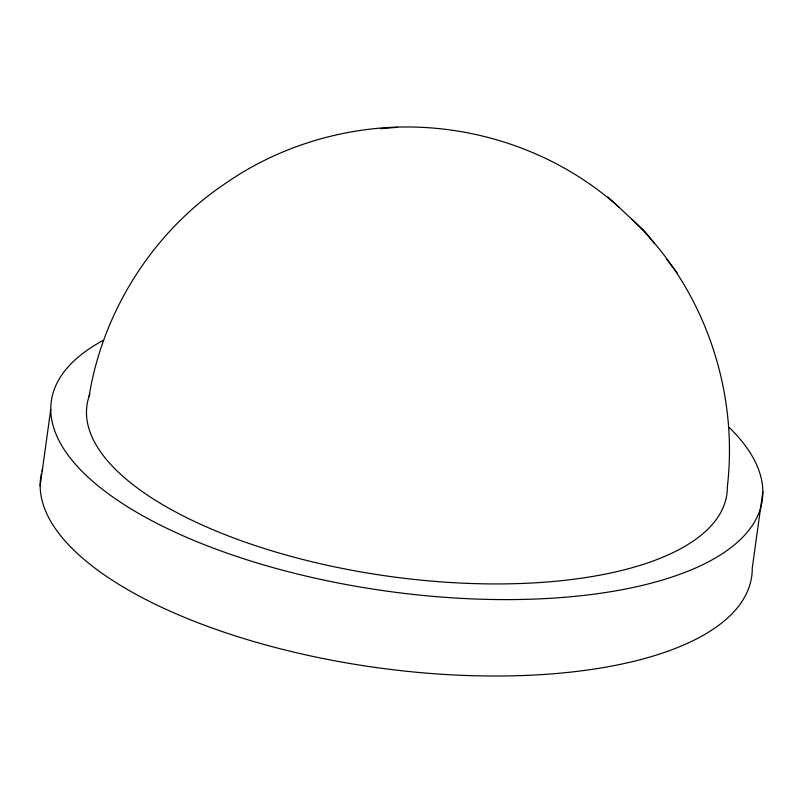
<?xml version="1.0" encoding="UTF-8"?>
<svg xmlns="http://www.w3.org/2000/svg" width="803" height="803" viewBox="0 0 803 803"><rect width="100%" height="100%" fill="white"/><g stroke="black" fill="none" stroke-linecap="round" stroke-linejoin="round"><path stroke-width="1.2" d="M40.15 485.845L50.75 409.43M762.85 491.737L752.25 568.163A358.921 141.97 7.9 0 1 381.646 668.297A358.921 141.97 7.9 0 1 41.425 473.519M89.093 396.26C102.985 310.45 153.694 231.103 226.165 182.933C266.315 155.13 313.391 137.162 361.731 130.237C453.344 116.756 550.527 145.413 619.274 207.475M380.502 128.681L397.344 127.316M631.66 219.119C703.458 286.581 738.79 389.345 727.347 486.849A323.027 127.777 7.9 0 1 383.854 575.59A323.027 127.777 7.9 0 1 89.916 393.982M607.931 196.966L644.839 231.334L654.445 243.721M666.339 258.927L677.11 272.829M41.997 471.1A358.921 141.97 7.9 0 1 42.689 468.701M728.793 427.076A358.921 141.97 7.9 0 1 387.538 591.239A358.921 141.97 7.9 0 1 103.125 340.432"/></g></svg>
